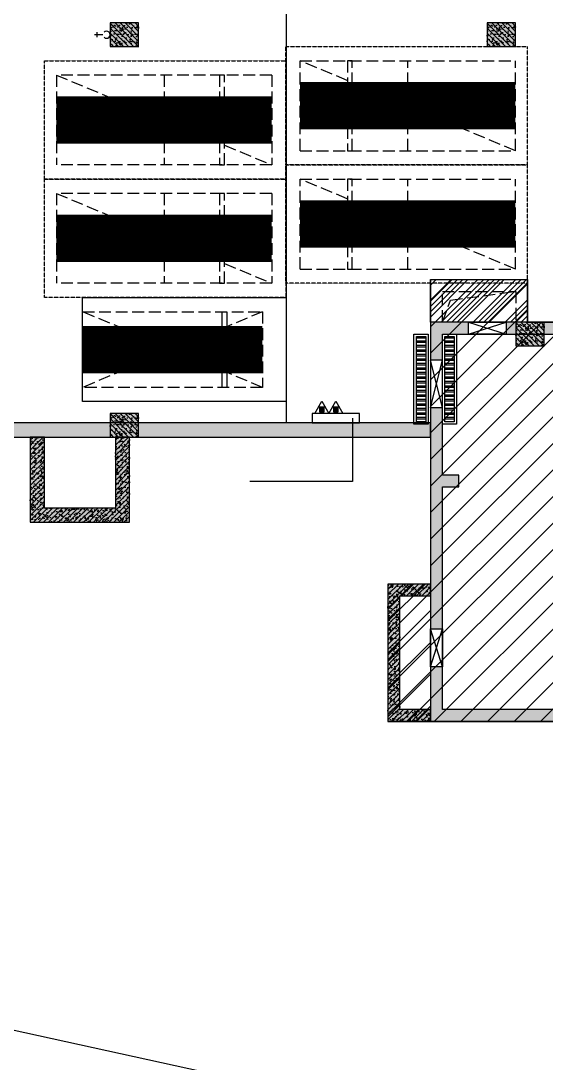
# Model space of a CAD drawing. Extents: x -1338203 to 1886333, y -783476 to 1038610.
# Drawn here: x 569421 to 580519, y 228924 to 250943 of the extents above; entities that cross this region are included whole.
import ezdxf

# ---------------------------------------------------------------- set-up
doc = ezdxf.new("R2010")
doc.units = 0
doc.header["$LTSCALE"] = 1000
doc.header["$MEASUREMENT"] = 0
doc.linetypes.add('A-001-平面B2$0$__DASH', pattern=[0.35, 0.25, -0.1])
doc.linetypes.add('DASH', pattern=[0.35, 0.25, -0.1])
for name, color, linetype in [('$0$0A-O-HOLE', 52, 'Continuous'), ('0A-P-PKNG-LINE', 9, 'Continuous'), ('0P-EQUIP-CW', 7, 'Continuous'), ('0P-PIPE-RW', 122, 'Continuous'), ('A-001-平面参照B1$0$AUDIT_D_220531184525-2', 40, 'Continuous'), ('A-001-车位参照B1$0$A-001-车位参照B1$0$0A-P-PKNG-CAR(B)', 21, 'Continuous'), ('A-16-平面B1改$0$A-12-平面B1$0$0A-O-HOLE', 52, 'Continuous'), ('A-16-平面B1改$0$A-16-平面B1$0$110户型坡道（A02.A03.A06）$0$0A-P-FLOR-P&D', 190, 'Continuous'), ('p-a-mini', 150, 'Continuous'), ('p-a-short', 190, 'Continuous'), ('S-16-柱墙B1_1$0$0S-CW-HATCH', 251, 'Continuous'), ('S-16-柱墙B1_1$0$0S-CW-HATCH-UP', 251, 'Continuous'), ('S-16-柱墙B1_1$0$0S-CW-LINE', 72, 'Continuous'), ('S-16-柱墙B1_1$0$0S-S-HOLE', 55, 'Continuous'), ('S001地下一墙柱$0$S001地下一墙柱$0$0S-CC-LINE', 52, 'Continuous'), ('S001地下一墙柱$0$S001地下一墙柱$0$0S-CW-HATCH', 251, 'Continuous'), ('S001地下一墙柱$0$S001地下一墙柱$0$0S-CW-HATCH-UP', 251, 'Continuous'), ('S001地下一墙柱$0$S001地下一墙柱$0$0S-CW-LINE', 72, 'Continuous'), ('停车位', 252, 'DASH'), ('负一层消火栓$0$0P-ACC-FH', 7, 'Continuous'), ('负一层消火栓$0$0P-DIM-FH', 3, 'Continuous'), ('负一层消火栓$0$0P-EQUIP-FH', 7, 'Continuous')]:
    doc.layers.add(name, color=color, linetype=linetype)
doc.layers.add('AAD-A-PROOF', color=30, linetype='Continuous', plot=False)

# ---------------------------------------------------------------- blocks, each defined once
blk = doc.blocks.new('A-001-平面参照B1')
at = {"layer": 'A-001-平面参照B1$0$AUDIT_D_220531184525-2', "ltscale": 0.002}
blk.add_lwpolyline([(-186409, -53040), (-191340, -53040), (-191340, -64440)], dxfattribs=at)
blk = doc.blocks.new('A$C2C814229')
at = {"layer": '$0$0A-O-HOLE', "linetype": 'DASH'}
blk.add_lwpolyline([(-188039, -61661), (-186489, -61661), (-186489, -62311), (-188039, -62311)], close=True, dxfattribs=at)
blk.add_lwpolyline([(-188039, -62311), (-187865, -61848), (-186489, -61661)], dxfattribs=at)
blk = doc.blocks.new('S-16-柱墙B1_1')
at = {"layer": 'S-16-柱墙B1_1$0$0S-CW-HATCH'}
h = blk.add_hatch(color=256, dxfattribs=at)
h.dxf.hatch_style = 1
h.paths.add_polyline_path([(-4260, -3160), (-4510, -3160), (-4510, -4990), (-4840, -4990), (-4840, -5240), (-4260, -5240)], flags=17)
h.paths.add_polyline_path([(-12100, -8240), (-11850, -8240), (-11850, -9040), (-12100, -9040), (-12100, -10190), (-1390, -10190), (-1390, -10990), (4990, -10990), (4990, -10190), (26560, -10190), (26560, -10990), (32940, -10990), (32940, -10190), (43650, -10190), (43650, -1760), (36450, -1760), (35810, -1760), (35810, -5240), (36390, -5240), (36390, -4990), (36060, -4990), (36060, -2010), (36450, -2010), (43400, -2010), (43400, -4990), (43050, -4990), (43050, -5240), (43400, -5240), (43400, -9940), (40175, -9940), (40175, -8090), (39925, -8090), (39925, -9940), (32940, -9940), (32940, -6460), (32690, -6460), (32690, -10740), (26810, -10740), (26810, -6460), (26560, -6460), (26560, -9940), (19575, -9940), (19575, -8090), (19325, -8090), (19325, -9940), (16100, -9940), (16100, -7610), (15850, -7610), (15850, -9940), (15700, -9940), (15700, -7610), (15450, -7610), (15450, -9940), (12225, -9940), (12225, -8090), (11975, -8090), (11975, -9940), (4990, -9940), (4990, -6460), (4740, -6460), (4740, -10740), (-1140, -10740), (-1140, -6460), (-1390, -6460), (-1390, -9940), (-8375, -9940), (-8375, -8090), (-8625, -8090), (-8625, -9940), (-11850, -9940), (-11850, -5240), (-11500, -5240), (-11500, -4990), (-11850, -4990), (-11850, -3560), (-12100, -3560)])
h.paths.add_polyline_path([(-10500, -1760), (-10500, -2010), (-4510, -2010), (-4510, -2360), (-4260, -2360), (-4260, -1760)], flags=17)
h.paths.add_polyline_path([(-11300, -2010), (-11300, -1760), (-12100, -1760), (-12100, -2560), (-11850, -2560), (-11850, -2010)], flags=17)
h = blk.add_hatch(color=256, dxfattribs=at)
h.dxf.hatch_style = 1
h.paths.add_polyline_path([(-12100, -7540), (-12100, -7290), (-13000, -7290), (-13000, -10190), (-12100, -10190), (-12100, -9940), (-12750, -9940), (-12750, -7540)])
at = {"layer": 'S-16-柱墙B1_1$0$0S-CW-HATCH-UP'}
h = blk.add_hatch(dxfattribs=at)
h.set_pattern_fill('钢筋混凝土', color=256, scale=30)
h.set_pattern_definition([(45, (0, 0), (-53.03301, 53.03301), []), (50, (0, 0), (215.17805, -18.82564), [22.5, -247.5]), (355, (0, 0), (-41.6254, 225.6576), [18, -198]), (100.4514, (17.93, -1.57), (173.5528, 206.8319), [19.1221, -210.3426]), (46.1842, (0, 60), (320.1723, -49.6557), [33.75, -371.25]), (96.6356, (26.68, 55.86), (280.3988, 292.2354), [28.683, -315.514]), (351.1842, (0, 60), (280.3986, 292.2356), [27, -297]), (21, (30, 45), (179.0721, -120.7857), [22.5, -247.5]), (326, (30, 45), (72.9946, 217.545), [18, -198]), (71.4514, (44.92, 34.93), (252.0668, 96.75915), [19.1221, -210.3426]), (37.5, (0, 0), (3.64796, 99.86816), [0, -195.6, 0, -201, 0, -198.75]), (7.5, (0, 0), (78.92086, 118.32351), [0, -114.6, 0, -191.1, 0, -75.75]), (327.5, (-66.9, 0), (160.14673, -6.76646), [0, -75, 0, -234, 0, -310.5]), (317.5, (-96.9, 0), (174.95585, 30.0315), [0, -97.5, 0, -155.4, 0, -220.5])])
h.paths.add_polyline_path([(-4260, -3160), (-4510, -3160), (-4510, -4990), (-4840, -4990), (-4840, -5240), (-4260, -5240)], flags=17)
h.paths.add_polyline_path([(-12100, -8240), (-11850, -8240), (-11850, -9040), (-12100, -9040), (-12100, -10190), (-1390, -10190), (-1390, -10990), (4990, -10990), (4990, -10190), (26560, -10190), (26560, -10990), (32940, -10990), (32940, -10190), (43650, -10190), (43650, -1760), (36450, -1760), (35810, -1760), (35810, -5240), (36390, -5240), (36390, -4990), (36060, -4990), (36060, -2010), (36450, -2010), (43400, -2010), (43400, -4990), (43050, -4990), (43050, -5240), (43400, -5240), (43400, -9940), (40175, -9940), (40175, -8090), (39925, -8090), (39925, -9940), (32940, -9940), (32940, -6460), (32690, -6460), (32690, -10740), (26810, -10740), (26810, -6460), (26560, -6460), (26560, -9940), (19575, -9940), (19575, -8090), (19325, -8090), (19325, -9940), (16100, -9940), (16100, -7610), (15850, -7610), (15850, -9940), (15700, -9940), (15700, -7610), (15450, -7610), (15450, -9940), (12225, -9940), (12225, -8090), (11975, -8090), (11975, -9940), (4990, -9940), (4990, -6460), (4740, -6460), (4740, -10740), (-1140, -10740), (-1140, -6460), (-1390, -6460), (-1390, -9940), (-8375, -9940), (-8375, -8090), (-8625, -8090), (-8625, -9940), (-11850, -9940), (-11850, -5240), (-11500, -5240), (-11500, -4990), (-11850, -4990), (-11850, -3560), (-12100, -3560)])
h.paths.add_polyline_path([(-11300, -2010), (-11300, -1760), (-12100, -1760), (-12100, -2560), (-11850, -2560), (-11850, -2010)], flags=17)
h.paths.add_polyline_path([(-10500, -1760), (-10500, -2010), (-4510, -2010), (-4510, -2360), (-4260, -2360), (-4260, -1760)], flags=17)
h = blk.add_hatch(dxfattribs=at)
h.set_pattern_fill('钢筋混凝土', color=256, scale=30)
h.set_pattern_definition([(45, (0, 0), (-53.033, 53.033), []), (50, (0, 0), (215.178, -18.8256), [22.5, -247.5]), (355, (0, 0), (-41.6254, 225.6576), [18, -198]), (100.4514, (17.93, -1.57), (173.5528, 206.8319), [19.122, -210.3426]), (46.1842, (0, 60), (320.1723, -49.6557), [33.75, -371.25]), (96.6356, (26.68, 55.86), (280.399, 292.2354), [28.683, -315.514]), (351.1842, (0, 60), (280.3986, 292.2356), [27, -297]), (21, (30, 45), (179.0721, -120.7857), [22.5, -247.5]), (326, (30, 45), (72.9946, 217.545), [18, -198]), (71.4514, (44.92, 34.93), (252.0668, 96.7591), [19.122, -210.3426]), (37.5, (0, 0), (3.64796, 99.86816), [0, -195.6, 0, -201, 0, -198.75]), (7.5, (0, 0), (78.92086, 118.3235), [0, -114.6, 0, -191.1, 0, -75.75]), (327.5, (-66.9, 0), (160.14673, -6.76646), [0, -75, 0, -234, 0, -310.5]), (317.5, (-96.9, 0), (174.9559, 30.0315), [0, -97.5, 0, -155.4, 0, -220.5])])
h.paths.add_polyline_path([(-12100, -7540), (-12100, -7290), (-13000, -7290), (-13000, -10190), (-12100, -10190), (-12100, -9940), (-12750, -9940), (-12750, -7540)])
at = {"layer": 'S-16-柱墙B1_1$0$0S-CW-LINE', "flags": 128}
for points in [[(-8625, -9940), (-11850, -9940), (-11850, -5240), (-11500, -5240), (-11500, -4990), (-11850, -4990), (-11850, -2010), (-4510, -2010)], [(-4260, -1760), (-12100, -1760), (-12100, -10190), (-1390, -10190)], [(-12100, -7540), (-12100, -7290), (-13000, -7290), (-13000, -10190), (-12100, -10190), (-12100, -9940), (-12750, -9940), (-12750, -7540), (-12100, -7540)]]:
    blk.add_lwpolyline(points, dxfattribs=at)
at = {"layer": 'S-16-柱墙B1_1$0$0S-S-HOLE'}
for p, q in [((-12100, -3560), (-11850, -2560)), ((-11850, -3560), (-12100, -2560)), ((-12100, -9040), (-11850, -8240)), ((-11850, -9040), (-12100, -8240))]:
    blk.add_line(p, q, dxfattribs=at)
for points in [[(-11300, -1760), (-10500, -1760), (-10500, -2010), (-11300, -2010)], [(-12100, -8240), (-11850, -8240), (-11850, -9040), (-12100, -9040)]]:
    blk.add_lwpolyline(points, close=True, dxfattribs=at)
for points in [[(-11300, -2010), (-10500, -1760)], [(-11300, -1760), (-10500, -2010)]]:
    blk.add_lwpolyline(points, dxfattribs=at)
at = {"layer": 'S-16-柱墙B1_1$0$0S-S-HOLE', "flags": 128}
blk.add_lwpolyline([(-11850, -2560), (-11850, -2560), (-12100, -2560), (-12100, -3560), (-11850, -3560), (-11850, -2560)], dxfattribs=at)
blk = doc.blocks.new('S001地下一墙柱')
at = {"layer": 'S001地下一墙柱$0$S001地下一墙柱$0$0S-CW-HATCH'}
h = blk.add_hatch(color=256, dxfattribs=at)
h.dxf.hatch_style = 1
h.paths.add_polyline_path([(-194459, -56490), (-194459, -55990), (-195059, -55990), (-195059, -56490)])
h = blk.add_hatch(color=256, dxfattribs=at)
h.dxf.hatch_style = 1
h.paths.add_polyline_path([(-186495, -56490), (-186495, -55990), (-187095, -55990), (-187095, -56490)])
h = blk.add_hatch(color=256, dxfattribs=at)
h.dxf.hatch_style = 1
h.paths.add_polyline_path([(-185888, -62813), (-185888, -62313), (-186488, -62313), (-186488, -62813)])
h = blk.add_hatch(color=256, dxfattribs=at)
h.dxf.hatch_style = 1
h.paths.add_polyline_path([(-194459, -64740), (-194459, -64240), (-195059, -64240), (-195059, -64740)])
at = {"layer": 'S001地下一墙柱$0$S001地下一墙柱$0$0S-CW-HATCH', "ltscale": 0.002}
h = blk.add_hatch(color=256, dxfattribs=at)
h.dxf.hatch_style = 1
h.paths.add_polyline_path([(-201114, -64740), (-188289, -64740), (-188289, -64440), (-201114, -64440)])
h = blk.add_hatch(color=256, dxfattribs=at)
h.dxf.hatch_style = 1
h.paths.add_polyline_path([(-196747, -64740), (-196747, -66540), (-194647, -66540), (-194647, -64740), (-194947, -64740), (-194947, -66240), (-196447, -66240), (-196447, -64740)])
at = {"layer": 'S001地下一墙柱$0$S001地下一墙柱$0$0S-CW-HATCH-UP'}
h = blk.add_hatch(dxfattribs=at)
h.set_pattern_fill('钢筋混凝土', color=256, scale=30, angle=-90)
h.set_pattern_definition([(315, (-185507.16, -88800.73), (53.03301, 53.03301), []), (320, (-185507.16, -88800.73), (-18.8256, -215.1781), [22.5, -247.5]), (265, (-185507.16, -88800.73), (225.6576, 41.6254), [18, -198]), (10.4514, (-185508.73, -88818.66), (206.8319, -173.5528), [19.122, -210.3426]), (316.1842, (-185447.16, -88800.73), (-49.6557, -320.1723), [33.75, -371.25]), (6.6356, (-185451.3, -88827.4), (292.2354, -280.3988), [28.683, -315.514]), (261.1842, (-185447.16, -88800.73), (292.2356, -280.3986), [27, -297]), (291, (-185462.16, -88830.73), (-120.7857, -179.0721), [22.5, -247.5]), (236, (-185462.16, -88830.73), (217.545, -72.9946), [18, -198]), (341.4514, (-185472.23, -88845.66), (96.7591, -252.0668), [19.122, -210.3426]), (307.5, (-185507.16, -88800.73), (99.86816, -3.64796), [0, -195.6, 0, -201, 0, -198.75]), (277.5, (-185507.16, -88800.73), (118.3235, -78.92086), [0, -114.6, 0, -191.1, 0, -75.75]), (237.5, (-185507.16, -88733.83), (-6.76646, -160.14673), [0, -75, 0, -234, 0, -310.5]), (227.5, (-185507.16, -88703.83), (30.0315, -174.95585), [0, -97.5, 0, -155.4, 0, -220.5])])
h.paths.add_polyline_path([(-194459, -56490), (-194459, -55990), (-195059, -55990), (-195059, -56490)])
h = blk.add_hatch(dxfattribs=at)
h.set_pattern_fill('钢筋混凝土', color=256, scale=30, angle=-90)
h.set_pattern_definition([(315, (-177543.055, -88801.12), (53.03301, 53.03301), []), (320, (-177543.06, -88801.12), (-18.8256, -215.1781), [22.5, -247.5]), (265, (-177543.06, -88801.12), (225.6576, 41.6254), [18, -198]), (10.4514, (-177544.62, -88819.05), (206.8319, -173.5528), [19.122, -210.3426]), (316.1842, (-177483.06, -88801.12), (-49.6557, -320.1723), [33.75, -371.25]), (6.6356, (-177487.2, -88827.8), (292.2354, -280.3988), [28.683, -315.514]), (261.1842, (-177483.06, -88801.12), (292.2356, -280.3986), [27, -297]), (291, (-177498.06, -88831.12), (-120.7857, -179.0721), [22.5, -247.5]), (236, (-177498.06, -88831.12), (217.545, -72.9946), [18, -198]), (341.4514, (-177508.12, -88846.05), (96.7591, -252.0668), [19.122, -210.3426]), (307.5, (-177543.055, -88801.12), (99.86816, -3.64796), [0, -195.6, 0, -201, 0, -198.75]), (277.5, (-177543.06, -88801.12), (118.3235, -78.92086), [0, -114.6, 0, -191.1, 0, -75.75]), (237.5, (-177543.055, -88734.22), (-6.76646, -160.14673), [0, -75, 0, -234, 0, -310.5]), (227.5, (-177543.06, -88704.22), (30.0315, -174.95585), [0, -97.5, 0, -155.4, 0, -220.5])])
h.paths.add_polyline_path([(-186495, -56490), (-186495, -55990), (-187095, -55990), (-187095, -56490)])
h = blk.add_hatch(dxfattribs=at)
h.set_pattern_fill('钢筋混凝土', color=256, scale=30, angle=-90)
h.set_pattern_definition([(315, (-176935.95, -95124.22), (53.03301, 53.03301), []), (320, (-176935.95, -95124.22), (-18.8256, -215.1781), [22.5, -247.5]), (265, (-176935.95, -95124.22), (225.6576, 41.6254), [18, -198]), (10.4514, (-176937.52, -95142.15), (206.8319, -173.5528), [19.122, -210.3426]), (316.1842, (-176875.95, -95124.22), (-49.6557, -320.1723), [33.75, -371.25]), (6.6356, (-176880.1, -95150.9), (292.2354, -280.3988), [28.683, -315.514]), (261.1842, (-176875.95, -95124.22), (292.2356, -280.3986), [27, -297]), (291, (-176890.95, -95154.22), (-120.7857, -179.0721), [22.5, -247.5]), (236, (-176890.95, -95154.22), (217.545, -72.9946), [18, -198]), (341.4514, (-176901.02, -95169.14), (96.7591, -252.0668), [19.122, -210.3426]), (307.5, (-176935.95, -95124.22), (99.86816, -3.64796), [0, -195.6, 0, -201, 0, -198.75]), (277.5, (-176935.95, -95124.22), (118.3235, -78.92086), [0, -114.6, 0, -191.1, 0, -75.75]), (237.5, (-176935.95, -95057.32), (-6.76646, -160.14673), [0, -75, 0, -234, 0, -310.5]), (227.5, (-176935.95, -95027.32), (30.0315, -174.95585), [0, -97.5, 0, -155.4, 0, -220.5])])
h.paths.add_polyline_path([(-185888, -62813), (-185888, -62313), (-186488, -62313), (-186488, -62813)])
h = blk.add_hatch(dxfattribs=at)
h.set_pattern_fill('钢筋混凝土', color=256, scale=30, angle=-90)
h.set_pattern_definition([(315, (-185507.04, -97050.75), (53.03301, 53.03301), []), (320, (-185507.04, -97050.75), (-18.8256, -215.1781), [22.5, -247.5]), (265, (-185507.04, -97050.75), (225.6576, 41.6254), [18, -198]), (10.4514, (-185508.6, -97068.68), (206.8319, -173.5528), [19.122, -210.3426]), (316.1842, (-185447.04, -97050.75), (-49.6557, -320.1723), [33.75, -371.25]), (6.6356, (-185451.18, -97077.43), (292.2354, -280.3988), [28.683, -315.514]), (261.1842, (-185447.04, -97050.75), (292.2356, -280.3986), [27, -297]), (291, (-185462.04, -97080.75), (-120.7857, -179.0721), [22.5, -247.5]), (236, (-185462.04, -97080.75), (217.545, -72.9946), [18, -198]), (341.4514, (-185472.1, -97095.67), (96.7591, -252.0668), [19.122, -210.3426]), (307.5, (-185507.04, -97050.75), (99.86816, -3.64796), [0, -195.6, 0, -201, 0, -198.75]), (277.5, (-185507.04, -97050.75), (118.3235, -78.92086), [0, -114.6, 0, -191.1, 0, -75.75]), (237.5, (-185507.04, -96983.85), (-6.76646, -160.14673), [0, -75, 0, -234, 0, -310.5]), (227.5, (-185507.04, -96953.85), (30.0315, -174.95585), [0, -97.5, 0, -155.4, 0, -220.5])])
h.paths.add_polyline_path([(-194459, -64740), (-194459, -64240), (-195059, -64240), (-195059, -64740)])
at = {"layer": 'S001地下一墙柱$0$S001地下一墙柱$0$0S-CW-HATCH-UP', "ltscale": 0.002}
h = blk.add_hatch(dxfattribs=at)
h.set_pattern_fill('钢筋混凝土', color=256, scale=30)
h.set_pattern_definition([(45, (-766365.37, -306889.07), (-53.033009, 53.033009), []), (50, (-766365.37, -306889.07), (215.178055, -18.82564), [22.5, -247.5]), (355, (-766365.37, -306889.07), (-41.6254, 225.65764), [18, -198]), (100.4514, (-766347.44, -306890.64), (173.552815, 206.83186), [19.12206, -210.34263]), (46.1842, (-766365.37, -306829.07), (320.17231, -49.6557), [33.75, -371.25]), (96.6356, (-766338.7, -306833.2), (280.39881, 292.23536), [28.68309, -315.5139]), (351.1842, (-766365.37, -306829.07), (280.39858, 292.23558), [27, -297]), (21, (-766335.37, -306844.07), (179.072116, -120.785667), [22.5, -247.5]), (326, (-766335.37, -306844.07), (72.9946, 217.54501), [18, -198]), (71.4514, (-766320.44, -306854.14), (252.06679, 96.75915), [19.12206, -210.34263]), (37.5, (-766365.37, -306889.07), (3.647957, 99.868156), [0, -195.6, 0, -201, 0, -198.75]), (7.5, (-766365.37, -306889.07), (78.920861, 118.323514), [0, -114.6, 0, -191.1, 0, -75.75]), (327.5, (-766432.27, -306889.07), (160.146731, -6.766462), [0, -75, 0, -234, 0, -310.5]), (317.5, (-766462.27, -306889.07), (174.95585, 30.031495), [0, -97.5, 0, -155.4, 0, -220.5])])
h.paths.add_polyline_path([(-201114, -64740), (-188289, -64740), (-188289, -64440), (-201114, -64440)])
h = blk.add_hatch(dxfattribs=at)
h.set_pattern_fill('钢筋混凝土', color=256, scale=30)
h.set_pattern_definition([(45, (-766365.37, -306889.07), (-53.033009, 53.033009), []), (50, (-766365.37, -306889.07), (215.178055, -18.82564), [22.5, -247.5]), (355, (-766365.37, -306889.07), (-41.6254, 225.65764), [18, -198]), (100.4514, (-766347.44, -306890.64), (173.552815, 206.83186), [19.12206, -210.34263]), (46.1842, (-766365.37, -306829.07), (320.17231, -49.6557), [33.75, -371.25]), (96.6356, (-766338.7, -306833.2), (280.39881, 292.23536), [28.68309, -315.5139]), (351.1842, (-766365.37, -306829.07), (280.39858, 292.23558), [27, -297]), (21, (-766335.37, -306844.07), (179.072116, -120.785667), [22.5, -247.5]), (326, (-766335.37, -306844.07), (72.9946, 217.54501), [18, -198]), (71.4514, (-766320.44, -306854.14), (252.06679, 96.75915), [19.12206, -210.34263]), (37.5, (-766365.37, -306889.07), (3.647957, 99.868156), [0, -195.6, 0, -201, 0, -198.75]), (7.5, (-766365.37, -306889.07), (78.920861, 118.323514), [0, -114.6, 0, -191.1, 0, -75.75]), (327.5, (-766432.27, -306889.07), (160.146731, -6.766462), [0, -75, 0, -234, 0, -310.5]), (317.5, (-766462.27, -306889.07), (174.95585, 30.031495), [0, -97.5, 0, -155.4, 0, -220.5])])
h.paths.add_polyline_path([(-196747, -64740), (-196747, -66540), (-194647, -66540), (-194647, -64740), (-194947, -64740), (-194947, -66240), (-196447, -66240), (-196447, -64740)])
at = {"layer": 'S001地下一墙柱$0$S001地下一墙柱$0$0S-CC-LINE'}
for points in [[(-194459, -56490), (-194459, -55990), (-195059, -55990), (-195059, -56490)], [(-186495, -56490), (-186495, -55990), (-187095, -55990), (-187095, -56490)], [(-185888, -62813), (-185888, -62313), (-186488, -62313), (-186488, -62813)], [(-194459, -64740), (-194459, -64240), (-195059, -64240), (-195059, -64740)]]:
    blk.add_lwpolyline(points, close=True, dxfattribs=at)
at = {"layer": 'S001地下一墙柱$0$S001地下一墙柱$0$0S-CW-LINE', "ltscale": 0.002}
for points in [[(-201114, -64740), (-188289, -64740), (-188289, -64440), (-201114, -64440)], [(-196747, -64740), (-196747, -66540), (-194647, -66540), (-194647, -64740), (-194947, -64740), (-194947, -66240), (-196447, -66240), (-196447, -64740)]]:
    blk.add_lwpolyline(points, close=True, dxfattribs=at)
at = {"ltscale": 0.002}
blk.add_blockref('S-16-柱墙B1_1', (-176189, -60553), dxfattribs=at)
blk = doc.blocks.new('负一层消火栓$0$$TwtSys$00000546')
h = blk.add_hatch()
h.set_pattern_fill('ANSI31', color=256, scale=200, style=0)
h.set_pattern_definition([(45, (-38543.802, -6670.83), (-17.67767, 17.67767), [])])
h.paths.add_polyline_path([(-65, 174), (65, 174), (65, 44), (-65, 44)])
for points in [[(0, 344), (-198, 0), (198, 0)], [(-65, 174), (65, 174), (65, 44), (-65, 44)]]:
    blk.add_lwpolyline(points, close=True)
blk = doc.blocks.new('负一层消火栓')
at = {"layer": '负一层消火栓$0$0P-ACC-FH'}
blk.add_lwpolyline([(-190788, -64240), (-190788, -64440), (-189789, -64440), (-189789, -64240)], close=True, dxfattribs=at)
at = {"layer": '负一层消火栓$0$0P-DIM-FH'}
for p, q in [((-189938, -64340), (-189938, -65675)), ((-189938, -65675), (-192109, -65675))]:
    blk.add_line(p, q, dxfattribs=at)
at = {"layer": '负一层消火栓$0$0P-EQUIP-FH', "xscale": -0.75, "yscale": 0.75, "zscale": 0.75}
for p in [(-190587, -64240, 800), (-190290, -64240, 800)]:
    blk.add_blockref('负一层消火栓$0$$TwtSys$00000546', p, dxfattribs=at)
blk = doc.blocks.new('$TwtSys$00000320')
at = {"const_width": 20}
for points in [[(0, 0), (0, -121)], [(-37, -83), (37, -83)]]:
    blk.add_lwpolyline(points, dxfattribs=at)
blk = doc.blocks.new('A$Cee0fc4ce')
at = {"layer": '0P-PIPE-RW', "linetype": 'Continuous'}
blk.add_arc((-195134, -56240), 75, 225, 135, dxfattribs=at)
at = {"layer": '0P-EQUIP-CW', "xscale": 1.5, "yscale": -1.5, "zscale": 1.5, "rotation": 90.00000000000001}
blk.add_blockref('$TwtSys$00000320', (-195209, -56240), dxfattribs=at)
blk = doc.blocks.new('A-001-车位参照B1$0$A-001-车位参照B1$0$A-001-车位参照B1$0$A$C43AE5A3B')
at = {"color": 241}
blk.add_lwpolyline([(2500, 0), (2500, 4300), (300, 4300), (300, 0)], close=True, dxfattribs=at)
at = {"color": 241, "linetype": 'DASH'}
for points in [[(2200, 0), (2200, 3800), (600, 3800), (600, 0), (2200, 0)], [(600, 3800), (2200, 0)], [(2200, 3800), (600, 0)]]:
    blk.add_lwpolyline(points, dxfattribs=at)
at = {"color": 241}
blk.add_lwpolyline([(2200, 3050), (600, 3050), (600, 2950), (2200, 2950), (2200, 3050)], dxfattribs=at)
at = {"layer": 'p-a-mini', "ltscale": 0.002, "const_width": 1000}
blk.add_lwpolyline([(1400, 0), (1400, 3800)], dxfattribs=at)
blk = doc.blocks.new('标准车位3')
at = {"color": 3, "linetype": 'A-001-平面B2$0$__DASH'}
for p, q in [((500, 2200), (500, 300)), ((500, 2200), (5050, 2200)), ((2775, 2200), (2775, 300)), ((5050, 2200), (5050, 300)), ((500, 300), (5050, 300))]:
    blk.add_line(p, q, dxfattribs=at)
at = {"color": 3, "ltscale": 0.002}
blk.add_lwpolyline([(200, 2500), (200, 0), (5300, 0), (5300, 2500)], close=True, dxfattribs=at)
at = {"color": 3, "linetype": 'A-001-平面B2$0$__DASH'}
blk.add_lwpolyline([(5050, 2200), (500, 300)], dxfattribs=at)
at = {"color": 3}
blk.add_lwpolyline([(1500, 300), (1500, 2200), (1600, 2200), (1600, 300)], close=True, dxfattribs=at)
at = {"layer": 'p-a-short', "ltscale": 0.002, "const_width": 1000}
blk.add_lwpolyline([(5050, 1250), (500, 1250)], dxfattribs=at)
blk = doc.blocks.new('A-16-平面B1改')
at = {"layer": 'A-16-平面B1改$0$A-12-平面B1$0$0A-O-HOLE'}
h = blk.add_hatch(dxfattribs=at)
h.set_pattern_fill('ANSI34', color=256, scale=50)
h.set_pattern_definition([(45, (-3709861.4, 625918.83), (-336.759605, 336.759605), []), (45, (-3709749.16, 625918.83), (-336.759605, 336.759605), []), (45, (-3709636.9, 625918.83), (-336.759605, 336.759605), []), (45, (-3709524.66, 625918.83), (-336.759605, 336.759605), [])])
h.paths.add_polyline_path([(-12100, -860), (-10050, -860), (-10050, -1760), (-12100, -1760)])
at = {"layer": 'A-16-平面B1改$0$A-16-平面B1$0$110户型坡道（A02.A03.A06）$0$0A-P-FLOR-P&D'}
h = blk.add_hatch(dxfattribs=at)
h.set_pattern_fill('ANSI32', color=256, scale=20, angle=-45)
h.set_pattern_definition([(360, (-38732.85, 460594.43), (-6e-09, 95.25), []), (360, (-38701.1, 460562.68), (-6e-09, 95.25), [])])
h.paths.add_polyline_path([(-12200, -2060), (-12200, -3860), (-12400, -3860), (-12400, -2119), (-12400, -2060)])
h = blk.add_hatch(dxfattribs=at)
h.set_pattern_fill('ANSI32', color=256, scale=20, angle=-45)
h.set_pattern_definition([(360, (-38132.85, 460594.43), (-6e-09, 95.25), []), (360, (-38101.1, 460562.68), (-6e-09, 95.25), [])])
h.paths.add_polyline_path([(-11600, -2060), (-11600, -3860), (-11800, -3860), (-11800, -2119), (-11800, -2060)])
at = {"layer": 'A-16-平面B1改$0$A-12-平面B1$0$0A-O-HOLE'}
blk.add_lwpolyline([(-12100, -860), (-10050, -860), (-10050, -1760), (-12100, -1760)], close=True, dxfattribs=at)
at = {"layer": 'A-16-平面B1改$0$A-16-平面B1$0$110户型坡道（A02.A03.A06）$0$0A-P-FLOR-P&D'}
for points in [[(-12450, -2010), (-12150, -2010), (-12150, -3910), (-12450, -3910)], [(-12200, -2060), (-12200, -3860), (-12400, -3860), (-12400, -2060)], [(-11850, -2010), (-11550, -2010), (-11550, -3910), (-11850, -3910)], [(-11600, -2060), (-11600, -3860), (-11800, -3860), (-11800, -2060)]]:
    blk.add_lwpolyline(points, close=True, dxfattribs=at)

msp = doc.modelspace()

# ---------------------------------------------------------------- hatches: boundary and pattern name
at = {"ltscale": 0.002}
h = msp.add_hatch(dxfattribs=at)
h.set_pattern_fill('ANSI31', color=8, scale=300)
h.set_pattern_definition([(45, (766365.37, 306889.07), (-336.7596, 336.7596), [])])
h.paths.add_polyline_path([(577176.6, 239045.6), (578076.6, 239045.6), (578076.6, 236145.6), (577176.6, 236145.6)])

# ---------------------------------------------------------------- block references
at = {"layer": 'A-001-车位参照B1$0$A-001-车位参照B1$0$0A-P-PKNG-CAR(B)', "xscale": -1, "rotation": 270}
msp.add_blockref('A-001-车位参照B1$0$A-001-车位参照B1$0$A-001-车位参照B1$0$A$C43AE5A3B', (570725.1, 242599), dxfattribs=at)
at = {"layer": '停车位', "xscale": -1}
for p, rotation in [((574820.3, 250399), 179.9972764593919), ((575220.9, 247599), 359.9972764593918), ((575220.9, 245099), 359.9972764593918)]:
    msp.add_blockref('标准车位3', p, dxfattribs=dict(at, rotation=rotation))

# ---------------------------------------------------------------- next in the draw order: block references
at = {"ltscale": 0.002}
msp.add_blockref('A-16-平面B1改', (590176.6, 246335.6), dxfattribs=at)

# ---------------------------------------------------------------- next in the draw order: hatches: boundary and pattern name
h = msp.add_hatch(dxfattribs=at)
h.set_pattern_fill('ANSI31', color=8, scale=250)
h.set_pattern_definition([(45, (321361.52, 273451.7), (-280.633, 280.633), [])])
h.paths.add_polyline_path([(578076.6, 245472.5), (578076.6, 239042.5), (577176.6, 239042.5), (577176.6, 236142.5), (588786.6, 236142.5), (588786.6, 235342.5), (595166.6, 235342.5), (595166.6, 236142.5), (616736.6, 236142.5), (616736.6, 235342.5), (623116.6, 235342.5), (623116.6, 236142.5), (626716.6, 236142.5), (626716.6, 239192.5), (628566.6, 239192.5), (628566.6, 244572.5), (628566.6, 245472.5), (625986.6, 245472.5), (625986.6, 241392.5), (623666.6, 241392.5), (621866.6, 241392.5), (621866.6, 247972.5), (618566.6, 247972.5), (618566.6, 245992.5), (616186.6, 245992.5), (616186.6, 244572.5), (613616.6, 244572.5), (613616.6, 241342.5), (608527.6, 241342.5), (608526.6, 244572.5), (606027.6, 244575.4), (606026.7, 241342.5), (595716.6, 241342.5), (595716.6, 245992.5), (593336.6, 245992.5), (593336.6, 247972.5), (590016.6, 247972.5), (590016.6, 245922.5), (588236.6, 245922.5), (588236.6, 244572.5), (580126.6, 244572.5), (580126.6, 245472.5)])

# ---------------------------------------------------------------- next in the draw order: linework, layer by layer
at = {"color": 3, "flags": 128}
for points in [[(578076.6, 245472.5), (578076.6, 239042.5), (577176.6, 239042.5), (577176.6, 236142.5), (588786.6, 236142.5)], [(588236.6, 244572.5), (580126.6, 244572.5), (580126.6, 245472.5), (578076.6, 245472.5)]]:
    msp.add_lwpolyline(points, dxfattribs=at)
at = {"layer": 'AAD-A-PROOF', "color": 241, "ltscale": 0.002}
msp.add_line((639297.6, 214263.9), (380309.5, 271048.6), dxfattribs=at)

# ---------------------------------------------------------------- next in the draw order: block references
at = {"ltscale": 0.002}
for name in ['S001地下一墙柱', '负一层消火栓']:
    msp.add_blockref(name, (766365.4, 306889.1), dxfattribs=at)
for name, p in [('A-001-平面参照B1', (766365.4, 306889.1)), ('A$Cee0fc4ce', (766365.5, 306889.1))]:
    msp.add_blockref(name, p)
at = {"layer": '0A-P-PKNG-LINE', "ltscale": 0.002}
msp.add_blockref('A$C2C814229', (766365.4, 306889.1), dxfattribs=at)
at = {"layer": '停车位', "xscale": -1, "rotation": 179.9972764593919}
msp.add_blockref('标准车位3', (574820.3, 247899), dxfattribs=at)

doc.saveas('drawing.dxf')
